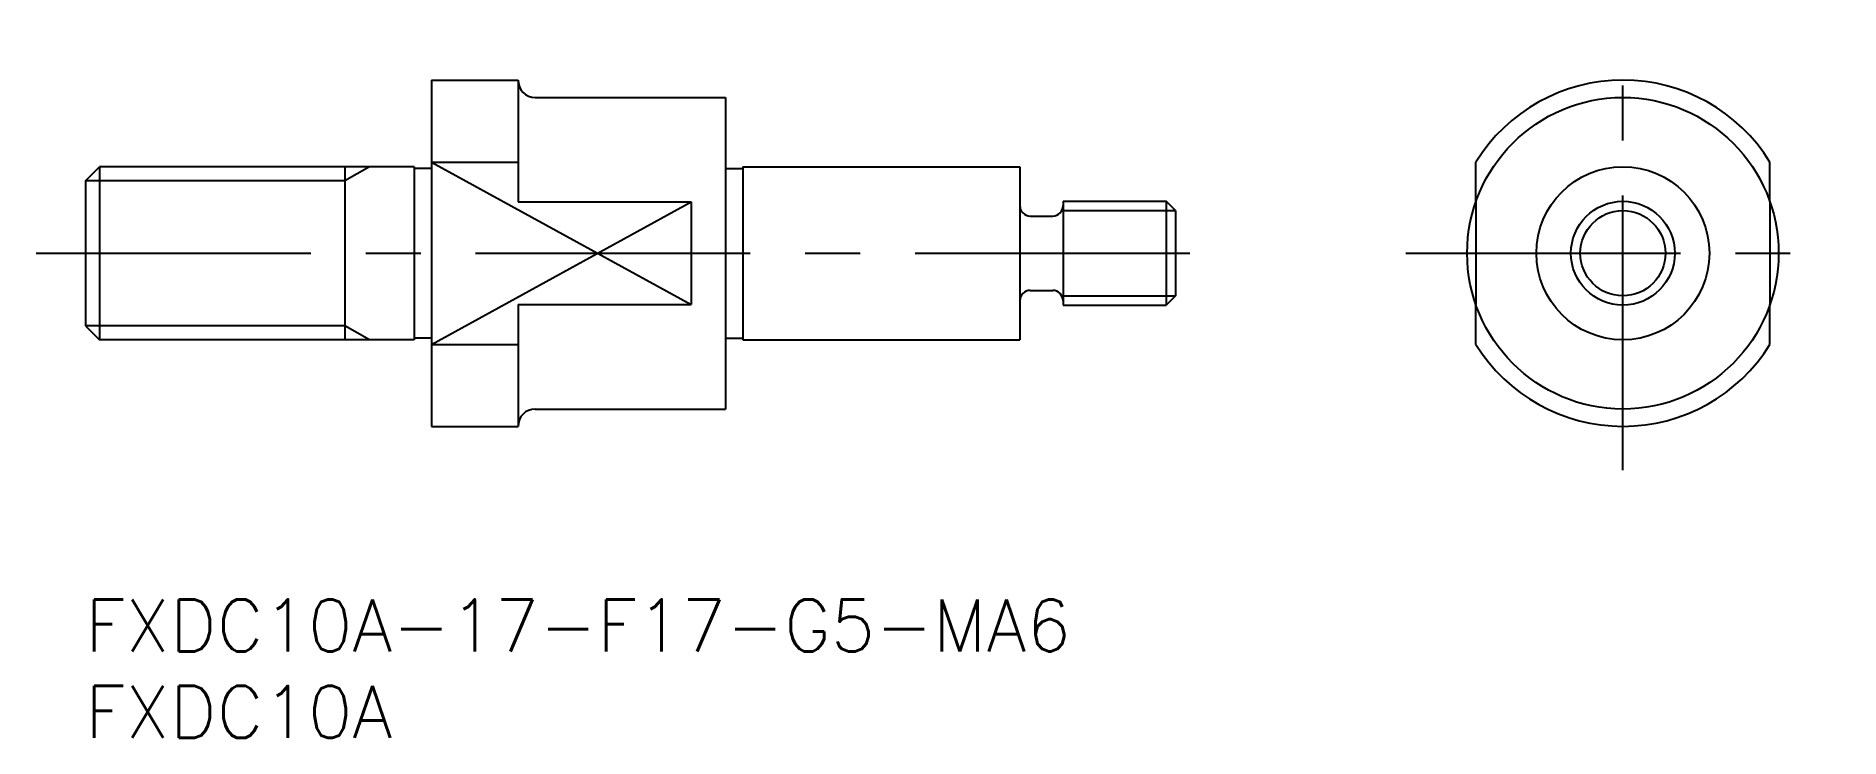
# Model space of a CAD drawing. Extents: x -3 to 101, y -8 to 33.
import ezdxf

# ---------------------------------------------------------------- set-up
doc = ezdxf.new("R2010")
doc.units = 0
doc.header["$LTSCALE"] = 0.5
doc.linetypes.add('CENTER', pattern=[50.8, 31.75, -6.35, 6.35, -6.35])
doc.linetypes.add('DASHED', pattern=[19.05, 12.7, -6.35])
for name, color, linetype in [('MSM_CENTER', 1, 'CENTER'), ('MSM_CONTINUOUS', 7, 'CONTINUOUS'), ('MSM_DASHED', 4, 'DASHED'), ('MSM_NARROW', 5, 'CONTINUOUS'), ('MSM_PART_NUMBER', 7, 'CONTINUOUS')]:
    doc.layers.add(name, color=color, linetype=linetype)
doc.styles.get("Standard").update_dxf_attribs({"font": 'txt.shx', "height": 3, "bigfont": 'bigfont.shx'})

# ---------------------------------------------------------------- blocks, each defined once
blk = doc.blocks.new('*U3')
at = {"layer": 'MSM_PART_NUMBER'}
blk.add_text('FXDC10A-17-F17-G5-MA6', height=3, dxfattribs=at).set_placement((0, -3))
blk = doc.blocks.new('*U4')
at = {"layer": 'MSM_PART_NUMBER'}
blk.add_text('FXDC10A', height=3, dxfattribs=at).set_placement((0, -8))

msp = doc.modelspace()

# ---------------------------------------------------------------- linework, layer by layer
at = {"layer": 'MSM_CENTER'}
for p, q in [((88.85, 7.46), (88.85, 32.54)), ((-2.85, 20), (64.84, 20)), ((76.3, 20), (101.39, 20))]:
    msp.add_line(p, q, dxfattribs=at)
at = {"layer": 'MSM_CONTINUOUS'}
for p, q in [((20, 30), (20, 10)), ((20, 30), (25, 30)), ((25, 30), (25, 22.96)), ((26, 29), (37, 29)), ((37, 29), (37, 11)), ((20, 25.27), (25, 25.27)), ((80.35, 22.96), (80.35, 25.27)), ((97.35, 22.96), (97.35, 25.27)), ((0, 24.19), (0.81, 25)), ((0, 24.19), (0, 15.81)), ((0.81, 25), (0.81, 15)), ((19, 25), (0.81, 25)), ((15, 25), (15, 15)), ((19, 25), (19, 15)), ((20, 24.9), (19, 24.9)), ((37, 24.9), (38, 24.9)), ((38, 25), (54, 25)), ((38, 25), (38, 15)), ((54, 25), (54, 15)), ((25, 22.96), (35, 22.96)), ((35, 22.96), (35, 17.04)), ((56.5, 23), (62.46, 23)), ((56.5, 23), (56.5, 17)), ((62.46, 23), (62.46, 17)), ((63, 22.46), (62.46, 23)), ((54.6, 22.15), (55.9, 22.15)), ((63, 22.46), (63, 17.54)), ((54.6, 17.85), (55.9, 17.85)), ((25, 17.04), (35, 17.04)), ((25, 17.04), (25, 10)), ((56.5, 17), (62.46, 17)), ((63, 17.54), (62.46, 17)), ((80.35, 14.73), (80.35, 17.04)), ((97.35, 14.73), (97.35, 17.04)), ((0, 15.81), (0.81, 15)), ((19, 15), (0.81, 15)), ((20, 15.1), (19, 15.1)), ((20, 14.73), (25, 14.73)), ((37, 15.1), (38, 15.1)), ((38, 15), (54, 15)), ((26, 11), (37, 11)), ((20, 10), (25, 10))]:
    msp.add_line(p, q, dxfattribs=at)
for radius in [9, 5, 3]:
    msp.add_circle((88.85, 20), radius, dxfattribs=at)
for centre, radius, start, end in [((26, 30), 1, 180, 270), ((88.85, 20), 10, 31.7883, 148.2117), ((54.6, 22.75), 0.6, 180, 270), ((55.9, 22.75), 0.6, 270, 0), ((54.6, 17.25), 0.6, 90, 180), ((55.9, 17.25), 0.6, 0, 90), ((88.85, 20), 10, 211.7883, 328.2117), ((26, 10), 1, 90, 180)]:
    msp.add_arc(centre, radius, start, end, dxfattribs=at)
at = {"layer": 'MSM_DASHED'}
for p, q in [((80.35, 22.96), (80.35, 17.04)), ((97.35, 22.96), (97.35, 17.04))]:
    msp.add_line(p, q, dxfattribs=at)
at = {"layer": 'MSM_NARROW'}
for p, q in [((20, 25.27), (35, 17.04)), ((15, 24.19), (0, 24.19)), ((16.41, 25), (15, 24.19)), ((20, 14.73), (35, 22.96)), ((56.5, 22.46), (63, 22.46)), ((56.5, 17.54), (63, 17.54)), ((15, 15.81), (0, 15.81)), ((16.41, 15), (15, 15.81))]:
    msp.add_line(p, q, dxfattribs=at)
msp.add_circle((88.85, 20), 2.46, dxfattribs=at)

# ---------------------------------------------------------------- block references
at = {"layer": 'MSM_CONTINUOUS'}
for name in ['*U3', '*U4']:
    msp.add_blockref(name, (0, 0), dxfattribs=at)

doc.saveas('drawing.dxf')
